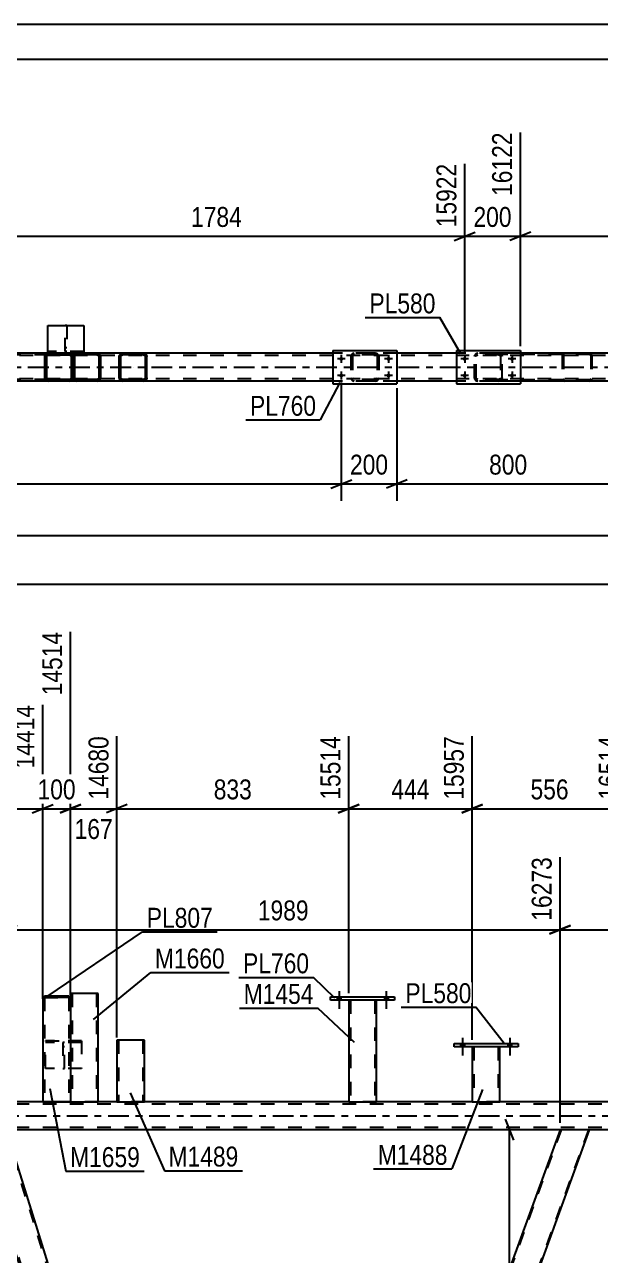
# Model space of a CAD drawing. Header units: millimetres. Extents: x -90 to 751, y -437 to 157.
# Drawn here: x 556.9 to 639.7, y -20.1 to 156.9 of the extents above; entities that cross this region are included whole.
import ezdxf

# ---------------------------------------------------------------- set-up
doc = ezdxf.new("R2010")
doc.units = ezdxf.units.MM
doc.linetypes.add('DXK_LINE_DOT2', pattern=[3.9198, 1.9599, -1.9599])
doc.linetypes.add('DXK_LINE_DOT3', pattern=[5.9187, 2.979, -0.9799, 0.9799, -0.9799])
doc.styles.add('Arial Narrow', font='ARIALN.TTF', dxfattribs={"height": 0.2})

# ---------------------------------------------------------------- blocks, each defined once
blk = doc.blocks.new('Unknown-814553232-1133')
at = {"color": 5, "linetype": 'Continuous'}
for p, q in [((750.81, 156.88), (-90.19, 156.88)), ((745.81, 151.88), (-85.19, 151.88))]:
    blk.add_line(p, q, dxfattribs=at)
blk = doc.blocks.new('Part-814553232-7436 - 2911')
at = {"color": 7, "linetype": 'DXK_LINE_DOT2'}
for p, q in [((603.85, 109.15), (603.89, 109.33)), ((603.89, 109.33), (603.85, 109.15)), ((603.85, 109.15), (603.85, 106.11)), ((604.09, 109.15), (604.11, 109.24)), ((604.09, 109.15), (604.09, 106.11)), ((604.11, 109.24), (604.17, 109.32)), ((604.15, 109.59), (604.33, 109.63)), ((604.33, 109.63), (604.15, 109.59)), ((604.17, 109.32), (604.24, 109.37)), ((604.24, 109.37), (604.33, 109.39)), ((607.37, 109.63), (604.33, 109.63)), ((607.37, 109.39), (604.33, 109.39)), ((607.37, 109.63), (607.56, 109.59)), ((607.56, 109.59), (607.37, 109.63)), ((607.37, 109.39), (607.47, 109.37)), ((607.47, 109.37), (607.54, 109.32)), ((607.54, 109.32), (607.6, 109.24)), ((607.6, 109.24), (607.61, 109.15)), ((607.61, 109.15), (607.61, 106.11)), ((607.82, 109.33), (607.85, 109.15)), ((607.85, 109.15), (607.82, 109.33)), ((607.85, 109.15), (607.85, 106.11)), ((603.89, 105.93), (603.85, 106.11)), ((603.85, 106.11), (603.89, 105.93)), ((604.11, 106.02), (604.09, 106.11)), ((604.17, 105.94), (604.11, 106.02)), ((604.33, 105.63), (604.15, 105.67)), ((604.15, 105.67), (604.33, 105.63)), ((604.24, 105.89), (604.17, 105.94)), ((604.33, 105.87), (604.24, 105.89)), ((607.37, 105.87), (604.33, 105.87)), ((607.37, 105.63), (604.33, 105.63)), ((607.47, 105.89), (607.37, 105.87)), ((607.56, 105.67), (607.37, 105.63)), ((607.37, 105.63), (607.56, 105.67)), ((607.54, 105.94), (607.47, 105.89)), ((607.6, 106.02), (607.54, 105.94)), ((607.61, 106.11), (607.6, 106.02)), ((607.85, 106.11), (607.82, 105.93)), ((607.82, 105.93), (607.85, 106.11))]:
    blk.add_line(p, q, dxfattribs=at)
at = {"color": 7, "linetype": 'DXK_LINE_DOT3'}
blk.add_line((605.85, 107.63), (605.85, 107.63), dxfattribs=at)
at = {"color": 7, "linetype": 'DXK_LINE_DOT2'}
for centre, start, end in [((604.33, 109.15), 112.5, 157.5), ((604.33, 109.15), 112.5, 157.5), ((607.37, 109.15), 22.5, 67.5), ((607.37, 109.15), 22.5, 67.5), ((604.33, 106.11), 202.5, 247.5), ((604.33, 106.11), 202.5, 247.5), ((607.37, 106.11), 292.5, 337.5), ((607.37, 106.11), 292.5, 337.5)]:
    blk.add_arc(centre, 0.48, start, end, dxfattribs=at)
blk = doc.blocks.new('Part-814553232-2961 - 2911')
at = {"color": 7, "linetype": 'DXK_LINE_DOT2'}
for p, q in [((660.06, 109.31), (-16.7, 109.31)), ((567.38, 109.63), (560.26, 109.63)), ((610.45, 109.63), (601.25, 109.63)), ((628.2, 109.63), (619, 109.63)), ((660.06, 105.95), (-16.7, 105.95)), ((563.38, 105.63), (560.33, 105.63)), ((567.38, 105.63), (564.34, 105.63)), ((574.05, 105.63), (571, 105.63)), ((610.45, 105.63), (601.25, 105.63)), ((628.2, 105.63), (619, 105.63))]:
    blk.add_line(p, q, dxfattribs=at)
at = {"color": 2, "linetype": 'Continuous'}
for p, q in [((560.26, 109.63), (548.83, 109.63)), ((601.25, 109.63), (567.38, 109.63)), ((619, 109.63), (610.45, 109.63)), ((641.26, 109.63), (628.2, 109.63)), ((560.33, 105.63), (548.83, 105.63)), ((564.34, 105.63), (563.38, 105.63)), ((571, 105.63), (567.38, 105.63)), ((601.25, 105.63), (574.05, 105.63)), ((619, 105.63), (610.45, 105.63)), ((641.26, 105.63), (628.2, 105.63))]:
    blk.add_line(p, q, dxfattribs=at)
at = {"color": 7, "linetype": 'DXK_LINE_DOT3'}
blk.add_line((-16.7, 107.63), (660.06, 107.63), dxfattribs=at)
blk = doc.blocks.new('Part-814553232-3048 - 2911')
at = {"color": 2, "linetype": 'Continuous'}
for p, q in [((601.25, 110.03), (601.25, 105.23)), ((601.25, 110.03), (610.45, 110.03)), ((610.45, 110.03), (610.45, 105.23)), ((601.25, 105.23), (610.45, 105.23))]:
    blk.add_line(p, q, dxfattribs=at)
blk = doc.blocks.new('Part-814553232-3049 - 2911')
at = {"color": 2, "linetype": 'Continuous'}
for p, q in [((570.56, 109.33), (570.52, 109.15)), ((570.52, 106.11), (570.52, 109.15)), ((570.76, 109.15), (570.78, 109.24)), ((570.76, 106.11), (570.76, 109.15)), ((570.78, 109.24), (570.83, 109.32)), ((571, 109.63), (570.82, 109.59)), ((570.83, 109.32), (570.91, 109.37)), ((570.91, 109.37), (571, 109.39)), ((574.04, 109.63), (571, 109.63)), ((574.04, 109.39), (571, 109.39)), ((574.22, 109.59), (574.04, 109.63)), ((574.04, 109.39), (574.13, 109.37)), ((574.13, 109.37), (574.21, 109.32)), ((574.21, 109.32), (574.26, 109.24)), ((574.26, 109.24), (574.28, 109.15)), ((574.28, 109.15), (574.28, 106.11)), ((574.52, 109.15), (574.48, 109.33)), ((574.52, 106.11), (574.52, 109.15)), ((570.52, 106.11), (570.56, 105.93)), ((570.78, 106.02), (570.76, 106.11)), ((570.83, 105.94), (570.78, 106.02)), ((570.82, 105.67), (571, 105.63)), ((570.91, 105.89), (570.83, 105.94)), ((571, 105.87), (570.91, 105.89)), ((574.04, 105.87), (571, 105.87)), ((574.04, 105.63), (571, 105.63)), ((574.13, 105.89), (574.04, 105.87)), ((574.04, 105.63), (574.22, 105.67)), ((574.21, 105.94), (574.13, 105.89)), ((574.26, 106.02), (574.21, 105.94)), ((574.28, 106.11), (574.26, 106.02)), ((574.48, 105.93), (574.52, 106.11))]:
    blk.add_line(p, q, dxfattribs=at)
at = {"color": 7, "linetype": 'DXK_LINE_DOT2'}
for p, q in [((570.52, 109.15), (570.56, 109.33)), ((570.82, 109.59), (571, 109.63)), ((574.04, 109.63), (574.22, 109.59)), ((574.48, 109.33), (574.52, 109.15)), ((570.56, 105.93), (570.52, 106.11)), ((571, 105.63), (570.82, 105.67)), ((574.22, 105.67), (574.04, 105.63)), ((574.52, 106.11), (574.48, 105.93))]:
    blk.add_line(p, q, dxfattribs=at)
at = {"color": 7, "linetype": 'DXK_LINE_DOT3'}
blk.add_line((572.52, 107.63), (572.52, 107.63), dxfattribs=at)
at = {"color": 2, "linetype": 'Continuous'}
for centre, start, end in [((571, 109.15), 112.5, 157.5), ((574.04, 109.15), 22.5, 67.5), ((571, 106.11), 202.5, 247.5), ((574.04, 106.11), 292.5, 337.5)]:
    blk.add_arc(centre, 0.48, start, end, dxfattribs=at)
at = {"color": 7, "linetype": 'DXK_LINE_DOT2'}
for centre, start, end in [((571, 109.15), 112.5, 157.5), ((574.04, 109.15), 22.5, 67.5), ((571, 106.11), 202.5, 247.5), ((574.04, 106.11), 292.5, 337.5)]:
    blk.add_arc(centre, 0.48, start, end, dxfattribs=at)
blk = doc.blocks.new('Bolt-814553232-2991 - 2911')
at = {"linetype": 'Continuous'}
for points in [[(620.2, 108.55, -1), (620.2, 109.11, -1)], [(627, 108.55, -1), (627, 109.11, -1)], [(620.2, 106.15, -1), (620.2, 106.71, -1)], [(627, 106.15, -1), (627, 106.71, -1)]]:
    blk.add_hatch(color=1, dxfattribs=at).paths.add_polyline_path(points)
at = {"color": 1, "linetype": 'Continuous'}
for p, q in [((620.76, 108.83), (619.64, 108.83)), ((620.2, 109.39), (620.2, 108.27)), ((627.56, 108.83), (626.44, 108.83)), ((627, 109.39), (627, 108.27)), ((620.76, 106.43), (619.64, 106.43)), ((620.2, 106.99), (620.2, 105.87)), ((627.56, 106.43), (626.44, 106.43)), ((627, 106.99), (627, 105.87))]:
    blk.add_line(p, q, dxfattribs=at)
blk = doc.blocks.new('Bolt-814553232-2993 - 2911')
at = {"linetype": 'Continuous'}
for points in [[(602.45, 108.55, -1), (602.45, 109.11, -1)], [(609.25, 108.55, -1), (609.25, 109.11, -1)], [(602.45, 106.15, -1), (602.45, 106.71, -1)], [(609.25, 106.15, -1), (609.25, 106.71, -1)]]:
    blk.add_hatch(color=1, dxfattribs=at).paths.add_polyline_path(points)
at = {"color": 1, "linetype": 'Continuous'}
for p, q in [((603.01, 108.83), (601.89, 108.83)), ((602.45, 109.39), (602.45, 108.27)), ((609.81, 108.83), (608.69, 108.83)), ((609.25, 109.39), (609.25, 108.27)), ((603.01, 106.43), (601.89, 106.43)), ((602.45, 106.99), (602.45, 105.87)), ((609.81, 106.43), (608.69, 106.43)), ((609.25, 106.99), (609.25, 105.87))]:
    blk.add_line(p, q, dxfattribs=at)
blk = doc.blocks.new('Part-814553232-17112 - 2911')
at = {"color": 7, "linetype": 'DXK_LINE_DOT2'}
for p, q in [((562.74, 109.87), (562.74, 113.63)), ((562.98, 113.63), (562.74, 113.63)), ((562.98, 113.63), (562.98, 109.87)), ((562.74, 110.47), (562.98, 110.47)), ((562.98, 109.87), (562.74, 109.87)), ((562.74, 109.87), (562.98, 109.87))]:
    blk.add_line(p, q, dxfattribs=at)
blk = doc.blocks.new('Part-814553232-17110 - 2911')
at = {"color": 2, "linetype": 'Continuous'}
for p, q in [((559.89, 109.33), (559.86, 109.15)), ((559.86, 106.11), (559.86, 109.15)), ((560.34, 109.63), (560.15, 109.59)), ((563.38, 109.63), (560.34, 109.63)), ((563.56, 109.59), (563.38, 109.63)), ((563.85, 109.15), (563.82, 109.33)), ((559.86, 106.11), (559.89, 105.93)), ((560.15, 105.67), (560.34, 105.63)), ((560.33, 105.87), (560.34, 105.87)), ((563.38, 105.87), (560.34, 105.87)), ((563.38, 105.63), (560.34, 105.63)), ((563.38, 105.87), (563.38, 105.87)), ((563.38, 105.63), (563.56, 105.67)), ((563.82, 105.93), (563.85, 106.11))]:
    blk.add_line(p, q, dxfattribs=at)
at = {"color": 7, "linetype": 'DXK_LINE_DOT2'}
for p, q in [((559.86, 109.15), (559.89, 109.33)), ((560.1, 109.15), (560.11, 109.24)), ((560.1, 106.11), (560.1, 109.15)), ((560.11, 109.24), (560.17, 109.32)), ((560.15, 109.59), (560.34, 109.63)), ((560.17, 109.32), (560.24, 109.37)), ((560.24, 109.37), (560.34, 109.39)), ((563.38, 109.39), (560.34, 109.39)), ((563.38, 109.63), (563.56, 109.59)), ((563.38, 109.39), (563.47, 109.37)), ((563.47, 109.37), (563.54, 109.32)), ((563.54, 109.32), (563.6, 109.24)), ((563.6, 109.24), (563.62, 109.15)), ((563.62, 109.15), (563.62, 106.11)), ((563.82, 109.33), (563.85, 109.15)), ((563.85, 109.15), (563.85, 109.15)), ((563.85, 106.11), (563.85, 109.15)), ((559.89, 105.93), (559.86, 106.11)), ((560.11, 106.02), (560.1, 106.11)), ((560.17, 105.94), (560.11, 106.02)), ((560.34, 105.63), (560.15, 105.67)), ((560.24, 105.89), (560.17, 105.94)), ((560.34, 105.87), (560.24, 105.89)), ((563.38, 105.87), (563.47, 105.89)), ((563.56, 105.67), (563.38, 105.63)), ((563.54, 105.94), (563.47, 105.89)), ((563.6, 106.02), (563.54, 105.94)), ((563.62, 106.11), (563.6, 106.02)), ((563.85, 106.11), (563.82, 105.93))]:
    blk.add_line(p, q, dxfattribs=at)
at = {"color": 7, "linetype": 'DXK_LINE_DOT3'}
blk.add_line((561.86, 107.63), (561.86, 107.63), dxfattribs=at)
at = {"color": 2, "linetype": 'Continuous'}
for centre, start, end in [((560.34, 109.15), 112.5, 157.5), ((563.38, 109.15), 22.5, 67.5), ((560.34, 106.11), 202.5, 247.5), ((563.38, 106.11), 292.5, 337.5)]:
    blk.add_arc(centre, 0.48, start, end, dxfattribs=at)
at = {"color": 7, "linetype": 'DXK_LINE_DOT2'}
for centre, start, end in [((560.34, 109.15), 112.5, 157.5), ((563.38, 109.15), 22.5, 67.5), ((560.34, 106.11), 202.5, 247.5), ((563.38, 106.11), 292.5, 337.5)]:
    blk.add_arc(centre, 0.48, start, end, dxfattribs=at)
blk = doc.blocks.new('Part-814553232-3042 - 2911')
at = {"color": 2, "linetype": 'Continuous'}
for p, q in [((619, 110.03), (619, 105.23)), ((619, 110.03), (628.2, 110.03)), ((628.2, 110.03), (628.2, 105.23)), ((619, 105.23), (628.2, 105.23))]:
    blk.add_line(p, q, dxfattribs=at)
blk = doc.blocks.new('Part-814553232-3043 - 2911')
at = {"color": 7, "linetype": 'DXK_LINE_DOT2'}
for p, q in [((621.6, 109.15), (621.64, 109.33)), ((621.64, 109.33), (621.6, 109.15)), ((621.6, 106.11), (621.6, 109.15)), ((621.84, 109.15), (621.86, 109.24)), ((621.84, 106.11), (621.84, 109.15)), ((621.86, 109.24), (621.91, 109.32)), ((621.9, 109.59), (622.08, 109.63)), ((622.08, 109.63), (621.9, 109.59)), ((621.91, 109.32), (621.99, 109.37)), ((621.99, 109.37), (622.08, 109.39)), ((625.12, 109.63), (622.08, 109.63)), ((625.12, 109.39), (622.08, 109.39)), ((625.12, 109.63), (625.3, 109.59)), ((625.3, 109.59), (625.12, 109.63)), ((625.12, 109.39), (625.21, 109.37)), ((625.21, 109.37), (625.29, 109.32)), ((625.29, 109.32), (625.34, 109.24)), ((625.34, 109.24), (625.36, 109.15)), ((625.36, 109.15), (625.36, 106.11)), ((625.56, 109.33), (625.6, 109.15)), ((625.6, 109.15), (625.56, 109.33)), ((625.6, 106.11), (625.6, 109.15)), ((621.64, 105.93), (621.6, 106.11)), ((621.6, 106.11), (621.64, 105.93)), ((621.86, 106.02), (621.84, 106.11)), ((621.91, 105.94), (621.86, 106.02)), ((622.08, 105.63), (621.9, 105.67)), ((621.9, 105.67), (622.08, 105.63)), ((621.99, 105.89), (621.91, 105.94)), ((622.08, 105.87), (621.99, 105.89)), ((625.12, 105.87), (622.08, 105.87)), ((625.12, 105.63), (622.08, 105.63)), ((625.21, 105.89), (625.12, 105.87)), ((625.3, 105.67), (625.12, 105.63)), ((625.12, 105.63), (625.3, 105.67)), ((625.29, 105.94), (625.21, 105.89)), ((625.34, 106.02), (625.29, 105.94)), ((625.36, 106.11), (625.34, 106.02)), ((625.6, 106.11), (625.56, 105.93)), ((625.56, 105.93), (625.6, 106.11))]:
    blk.add_line(p, q, dxfattribs=at)
at = {"color": 7, "linetype": 'DXK_LINE_DOT3'}
blk.add_line((623.6, 107.63), (623.6, 107.63), dxfattribs=at)
at = {"color": 7, "linetype": 'DXK_LINE_DOT2'}
for centre, start, end in [((622.08, 109.15), 112.5, 157.5), ((622.08, 109.15), 112.5, 157.5), ((625.12, 109.15), 22.5, 67.5), ((625.12, 109.15), 22.5, 67.5), ((622.08, 106.11), 202.5, 247.5), ((622.08, 106.11), 202.5, 247.5), ((625.12, 106.11), 292.5, 337.5), ((625.12, 106.11), 292.5, 337.5)]:
    blk.add_arc(centre, 0.48, start, end, dxfattribs=at)
blk = doc.blocks.new('Part-814553232-3112 - 2911')
at = {"color": 7, "linetype": 'DXK_LINE_DOT2'}
for p, q in [((638.14, 109.63), (622.81, 109.63)), ((638.14, 109.47), (622.81, 109.47)), ((634.25, 109.43), (634.22, 109.31)), ((634.22, 109.31), (634.22, 105.95)), ((634.39, 109.31), (634.41, 109.37)), ((634.39, 109.31), (634.39, 105.95)), ((634.41, 109.37), (634.44, 109.42)), ((634.56, 109.63), (634.43, 109.61)), ((634.44, 109.42), (634.5, 109.46)), ((634.5, 109.46), (634.56, 109.47)), ((638.27, 109.61), (638.14, 109.63)), ((638.14, 109.47), (638.21, 109.46)), ((638.21, 109.46), (638.23, 109.44)), ((638.23, 109.44), (638.26, 109.42)), ((638.26, 109.42), (638.3, 109.37)), ((638.3, 109.37), (638.31, 109.31)), ((638.31, 109.31), (638.31, 105.95)), ((638.48, 109.31), (638.46, 109.43)), ((638.48, 109.31), (638.48, 105.95)), ((638.14, 105.79), (622.81, 105.79)), ((638.14, 105.63), (622.81, 105.63)), ((634.22, 105.95), (634.25, 105.83)), ((634.41, 105.89), (634.39, 105.95)), ((634.44, 105.84), (634.41, 105.89)), ((634.43, 105.66), (634.56, 105.63)), ((634.5, 105.8), (634.44, 105.84)), ((634.56, 105.79), (634.5, 105.8)), ((638.14, 105.79), (638.21, 105.8)), ((638.14, 105.63), (638.27, 105.66)), ((638.21, 105.8), (638.23, 105.82)), ((638.23, 105.82), (638.26, 105.84)), ((638.3, 105.89), (638.26, 105.84)), ((638.31, 105.95), (638.3, 105.89)), ((638.46, 105.83), (638.48, 105.95))]:
    blk.add_line(p, q, dxfattribs=at)
for centre, start, end in [((634.55, 109.3), 110.7583, 155.68), ((638.15, 109.3), 24.32, 69.2417), ((634.55, 105.96), 204.32, 249.2417)]:
    blk.add_arc(centre, 0.331, start, end, dxfattribs=at)
blk = doc.blocks.new('Part-814553232-3133 - 2911')
at = {"color": 7, "linetype": 'DXK_LINE_DOT2'}
for p, q in [((551.82, 109.33), (551.8, 109.15)), ((551.8, 106.11), (551.8, 109.15)), ((551.88, 109.49), (551.82, 109.33)), ((551.97, 109.59), (551.88, 109.49)), ((551.94, 109.15), (551.95, 109.24)), ((551.94, 106.11), (551.94, 109.15)), ((551.95, 109.24), (551.97, 109.32)), ((552.07, 109.63), (551.97, 109.59)), ((551.97, 109.32), (552.02, 109.37)), ((552.02, 109.37), (552.07, 109.39)), ((564.23, 109.63), (552.07, 109.63)), ((564.23, 109.39), (552.07, 109.39)), ((553.35, 109.39), (553.35, 109.63)), ((554.35, 109.59), (554.16, 109.63)), ((554.16, 109.39), (554.26, 109.37)), ((554.26, 109.37), (554.34, 109.32)), ((554.34, 109.32), (554.39, 109.24)), ((554.39, 109.24), (554.41, 109.15)), ((554.41, 109.15), (554.41, 106.11)), ((554.65, 109.24), (554.63, 109.33)), ((554.66, 109.15), (554.65, 109.24)), ((554.66, 109.15), (554.66, 106.11)), ((551.82, 105.93), (551.8, 106.11)), ((551.87, 105.8), (551.82, 105.93)), ((551.88, 105.77), (551.87, 105.8)), ((551.88, 105.77), (551.97, 105.67)), ((551.95, 106.02), (551.94, 106.11)), ((551.97, 105.94), (551.95, 106.02)), ((552.02, 105.89), (551.97, 105.94)), ((551.97, 105.67), (552.07, 105.63)), ((552.07, 105.87), (552.02, 105.89)), ((564.23, 105.87), (552.07, 105.87)), ((564.23, 105.63), (552.07, 105.63)), ((553.35, 105.63), (553.35, 105.87)), ((554.26, 105.89), (554.16, 105.87)), ((554.16, 105.63), (554.35, 105.67)), ((554.34, 105.94), (554.26, 105.89)), ((554.39, 106.02), (554.34, 105.94)), ((554.41, 106.11), (554.39, 106.02)), ((554.63, 105.93), (554.65, 106.03)), ((554.65, 106.03), (554.66, 106.11))]:
    blk.add_line(p, q, dxfattribs=at)
blk.add_arc((554.18, 109.14), 0.492, 23.8494, 68.8059, dxfattribs=at)
blk = doc.blocks.new('Part-814553232-17109 - 2911')
at = {"color": 2, "linetype": 'Continuous'}
for p, q in [((563.89, 109.33), (563.86, 109.15)), ((563.86, 109.15), (563.86, 106.11)), ((564.1, 109.15), (564.11, 109.24)), ((564.1, 109.15), (564.1, 106.11)), ((564.11, 109.24), (564.17, 109.32)), ((564.34, 109.63), (564.15, 109.59)), ((564.17, 109.32), (564.24, 109.37)), ((564.24, 109.37), (564.34, 109.39)), ((567.38, 109.63), (564.34, 109.63)), ((567.38, 109.39), (564.34, 109.39)), ((567.56, 109.59), (567.38, 109.63)), ((567.38, 109.39), (567.47, 109.37)), ((567.47, 109.37), (567.54, 109.32)), ((567.54, 109.32), (567.6, 109.24)), ((567.6, 109.24), (567.62, 109.15)), ((567.62, 109.15), (567.62, 106.11)), ((567.86, 109.15), (567.82, 109.33)), ((567.86, 109.15), (567.86, 106.11)), ((563.86, 106.11), (563.89, 105.93)), ((564.11, 106.02), (564.1, 106.11)), ((564.17, 105.94), (564.11, 106.02)), ((564.15, 105.67), (564.34, 105.63)), ((564.24, 105.89), (564.17, 105.94)), ((564.34, 105.87), (564.24, 105.89)), ((567.38, 105.87), (564.34, 105.87)), ((567.38, 105.63), (564.34, 105.63)), ((567.47, 105.89), (567.38, 105.87)), ((567.38, 105.63), (567.56, 105.67)), ((567.54, 105.94), (567.47, 105.89)), ((567.6, 106.02), (567.54, 105.94)), ((567.62, 106.11), (567.6, 106.02)), ((567.82, 105.93), (567.86, 106.11))]:
    blk.add_line(p, q, dxfattribs=at)
at = {"color": 7, "linetype": 'DXK_LINE_DOT2'}
for p, q in [((563.86, 109.15), (563.89, 109.33)), ((564.15, 109.59), (564.34, 109.63)), ((567.38, 109.63), (567.56, 109.59)), ((567.82, 109.33), (567.86, 109.15)), ((563.89, 105.93), (563.86, 106.11)), ((564.34, 105.63), (564.15, 105.67)), ((567.56, 105.67), (567.38, 105.63)), ((567.86, 106.11), (567.82, 105.93))]:
    blk.add_line(p, q, dxfattribs=at)
at = {"color": 7, "linetype": 'DXK_LINE_DOT3'}
blk.add_line((565.86, 107.63), (565.86, 107.63), dxfattribs=at)
at = {"color": 2, "linetype": 'Continuous'}
for centre, start, end in [((564.34, 109.15), 112.5, 157.5), ((567.38, 109.15), 22.5, 67.5), ((564.34, 106.11), 202.5, 247.5), ((567.38, 106.11), 292.5, 337.5)]:
    blk.add_arc(centre, 0.48, start, end, dxfattribs=at)
at = {"color": 7, "linetype": 'DXK_LINE_DOT2'}
for centre, start, end in [((564.34, 109.15), 112.5, 157.5), ((567.38, 109.15), 22.5, 67.5), ((564.34, 106.11), 202.5, 247.5), ((567.38, 106.11), 292.5, 337.5)]:
    blk.add_arc(centre, 0.48, start, end, dxfattribs=at)
blk = doc.blocks.new('Part-814553232-17111 - 2911')
at = {"color": 2, "linetype": 'Continuous'}
for p, q in [((560.26, 109.63), (560.26, 113.63)), ((560.26, 113.63), (565.46, 113.63)), ((565.46, 113.63), (565.46, 109.63)), ((564.33, 109.63), (560.26, 109.63)), ((560.26, 109.63), (560.26, 109.63))]:
    blk.add_line(p, q, dxfattribs=at)
at = {"color": 7, "linetype": 'DXK_LINE_DOT2'}
for p, q in [((565.46, 109.87), (560.26, 109.87)), ((565.46, 109.87), (560.26, 109.87)), ((560.26, 109.87), (560.26, 109.87)), ((565.46, 109.87), (565.46, 109.87)), ((560.26, 109.63), (560.26, 109.65)), ((565.46, 109.63), (560.26, 109.63)), ((565.46, 109.63), (564.33, 109.63)), ((565.46, 109.63), (565.46, 109.65)), ((565.46, 109.63), (565.46, 109.63))]:
    blk.add_line(p, q, dxfattribs=at)
blk = doc.blocks.new('Part-814553232-17113 - 2911')
at = {"color": 2, "linetype": 'Continuous'}
for p, q in [((560.1, 109.39), (560.1, 105.87)), ((560.1, 109.39), (563.62, 109.39)), ((563.62, 109.39), (563.62, 105.87)), ((560.1, 105.87), (563.62, 105.87))]:
    blk.add_line(p, q, dxfattribs=at)
blk = doc.blocks.new('Part-814553232-3958 - 3861')
at = {"color": 2, "linetype": 'Continuous'}
for p, q in [((563.53, 2), (527.53, 2)), ((570.19, 2), (567.53, 2)), ((603.53, 2), (574.19, 2)), ((621.27, 2), (607.53, 2)), ((643.53, 2), (625.27, 2)), ((633.9, -2), (554.34, -2)), ((698.69, -2), (638.15, -2))]:
    blk.add_line(p, q, dxfattribs=at)
at = {"color": 7, "linetype": 'DXK_LINE_DOT2'}
for p, q in [((567.53, 2), (563.53, 2)), ((574.19, 2), (570.19, 2)), ((607.53, 2), (603.53, 2)), ((625.27, 2), (621.27, 2)), ((698.69, 1.68), (-17.02, 1.68)), ((698.69, -1.68), (-17.02, -1.68)), ((638.15, -2), (633.9, -2))]:
    blk.add_line(p, q, dxfattribs=at)
at = {"color": 7, "linetype": 'DXK_LINE_DOT3'}
blk.add_line((-17.02, 0), (698.69, 0), dxfattribs=at)
blk = doc.blocks.new('Part-814553232-3996 - 3861')
at = {"color": 7, "linetype": 'DXK_LINE_DOT2'}
for p, q in [((634.07, -2), (589.95, -123.22)), ((637.98, -2), (593.86, -123.22)), ((591.02, -119.8), (589.78, -123.22)), ((589.78, -123.22), (594.03, -123.22))]:
    blk.add_line(p, q, dxfattribs=at)
at = {"color": 2, "linetype": 'Continuous'}
for p, q in [((633.9, -2), (591.02, -119.8)), ((594.03, -123.22), (638.15, -2)), ((638.15, -2), (633.9, -2))]:
    blk.add_line(p, q, dxfattribs=at)
blk = doc.blocks.new('Part-814553232-4001 - 3861')
at = {"color": 2, "linetype": 'Continuous'}
for p, q in [((553.02, -2), (551.49, -6.2)), ((554.34, -2), (553.02, -2)), ((591.04, -119.75), (554.34, -2)), ((587.93, -123.22), (551.47, -6.25)), ((589.78, -123.22), (590.87, -120.21)), ((591.02, -119.81), (590.87, -120.21)), ((591.02, -119.8), (591.02, -119.81))]:
    blk.add_line(p, q, dxfattribs=at)
at = {"color": 7, "linetype": 'DXK_LINE_DOT2'}
for p, q in [((590.9, -120.12), (554.09, -2)), ((551.49, -6.2), (551.47, -6.25)), ((588.18, -123.22), (551.61, -5.88)), ((590.87, -120.21), (590.96, -119.97)), ((591.04, -119.75), (591.02, -119.8)), ((589.78, -123.22), (587.93, -123.22))]:
    blk.add_line(p, q, dxfattribs=at)
blk = doc.blocks.new('Part-814553232-17139 - 3861')
at = {"color": 2, "linetype": 'Continuous'}
for p, q in [((567.53, 17.6), (563.53, 17.6)), ((563.53, 17.6), (563.53, 2)), ((567.53, 2), (567.53, 17.6)), ((563.53, 2), (567.53, 2))]:
    blk.add_line(p, q, dxfattribs=at)
at = {"color": 7, "linetype": 'DXK_LINE_DOT2'}
for p, q in [((563.77, 17.6), (563.77, 2)), ((567.22, 17.6), (567.23, 17.6)), ((567.23, 17.6), (567.27, 17.6)), ((567.27, 17.6), (567.29, 17.6)), ((567.29, 17.6), (567.29, 2)), ((567.27, 2), (567.23, 2)), ((567.27, 2), (567.23, 2)), ((567.29, 2), (567.27, 2)), ((567.27, 2), (567.29, 2))]:
    blk.add_line(p, q, dxfattribs=at)
blk = doc.blocks.new('Part-814553232-4145 - 3861')
at = {"color": 2, "linetype": 'Continuous'}
for p, q in [((618.67, 10.39), (627.87, 10.39)), ((618.67, 9.91), (618.67, 10.39)), ((627.87, 9.91), (618.67, 9.91)), ((627.87, 10.39), (627.87, 9.91))]:
    blk.add_line(p, q, dxfattribs=at)
blk = doc.blocks.new('Part-814553232-4150 - 3861')
at = {"color": 2, "linetype": 'Continuous'}
for p, q in [((621.27, 9.91), (621.27, 2)), ((625.27, 2), (625.27, 9.91)), ((621.27, 2), (625.27, 2))]:
    blk.add_line(p, q, dxfattribs=at)
at = {"color": 7, "linetype": 'DXK_LINE_DOT2'}
for p, q in [((625.27, 9.91), (621.27, 9.91)), ((621.51, 9.91), (621.51, 2)), ((625.03, 9.91), (625.03, 2)), ((624.98, 2), (625.02, 2)), ((624.98, 2), (625.02, 2)), ((625.02, 2), (625.03, 2)), ((625.02, 2), (625.03, 2))]:
    blk.add_line(p, q, dxfattribs=at)
blk = doc.blocks.new('Part-814553232-4155 - 3861')
at = {"color": 2, "linetype": 'Continuous'}
for p, q in [((600.93, 17.12), (610.13, 17.12)), ((600.93, 16.64), (600.93, 17.12)), ((610.13, 16.64), (600.93, 16.64)), ((610.13, 17.12), (610.13, 16.64))]:
    blk.add_line(p, q, dxfattribs=at)
blk = doc.blocks.new('Part-814553232-4212 - 3861')
at = {"color": 2, "linetype": 'Continuous'}
for p, q in [((574.19, 10.87), (570.19, 10.87)), ((570.19, 10.87), (570.19, 2)), ((574.19, 2), (574.19, 10.87)), ((570.19, 2), (574.19, 2))]:
    blk.add_line(p, q, dxfattribs=at)
at = {"color": 7, "linetype": 'DXK_LINE_DOT2'}
for p, q in [((570.43, 10.87), (570.43, 2)), ((573.94, 10.87), (573.95, 10.87)), ((573.95, 10.87), (573.95, 2)), ((573.94, 2), (573.9, 2)), ((573.94, 2), (573.9, 2)), ((573.95, 2), (573.94, 2)), ((573.94, 2), (573.95, 2))]:
    blk.add_line(p, q, dxfattribs=at)
blk = doc.blocks.new('Bolt-814553232-4217 - 3861')
at = {"linetype": 'Continuous'}
for points in [[(619.59, 9.91), (620.15, 9.91), (620.15, 10.39), (619.59, 10.39)], [(619.59, 9.91), (620.15, 9.91), (620.15, 10.39), (619.59, 10.39)], [(626.39, 9.91), (626.95, 9.91), (626.95, 10.39), (626.39, 10.39)], [(626.39, 9.91), (626.95, 9.91), (626.95, 10.39), (626.39, 10.39)]]:
    blk.add_hatch(color=1, dxfattribs=at).paths.add_polyline_path(points)
at = {"color": 1, "linetype": 'Continuous'}
for p, q in [((619.87, 11.19), (619.87, 8.67)), ((619.87, 11.19), (619.87, 8.67)), ((626.67, 11.19), (626.67, 8.67)), ((626.67, 11.19), (626.67, 8.67)), ((619.59, 10.39), (619.59, 9.91)), ((619.59, 10.39), (619.59, 9.91)), ((620.15, 10.39), (620.15, 9.91)), ((620.15, 10.39), (620.15, 9.91)), ((626.39, 10.39), (626.39, 9.91)), ((626.39, 10.39), (626.39, 9.91)), ((626.95, 10.39), (626.95, 9.91)), ((626.95, 10.39), (626.95, 9.91))]:
    blk.add_line(p, q, dxfattribs=at)
blk = doc.blocks.new('Bolt-814553232-4220 - 3861')
at = {"linetype": 'Continuous'}
for points in [[(601.85, 16.64), (602.41, 16.64), (602.41, 17.12), (601.85, 17.12)], [(601.85, 16.64), (602.41, 16.64), (602.41, 17.12), (601.85, 17.12)], [(608.65, 16.64), (609.21, 16.64), (609.21, 17.12), (608.65, 17.12)], [(608.65, 16.64), (609.21, 16.64), (609.21, 17.12), (608.65, 17.12)]]:
    blk.add_hatch(color=1, dxfattribs=at).paths.add_polyline_path(points)
at = {"color": 1, "linetype": 'Continuous'}
for p, q in [((602.13, 17.92), (602.13, 15.4)), ((602.13, 17.92), (602.13, 15.4)), ((608.93, 17.92), (608.93, 15.4)), ((608.93, 17.92), (608.93, 15.4)), ((601.85, 17.12), (601.85, 16.64)), ((601.85, 17.12), (601.85, 16.64)), ((602.41, 17.12), (602.41, 16.64)), ((602.41, 17.12), (602.41, 16.64)), ((608.65, 17.12), (608.65, 16.64)), ((608.65, 17.12), (608.65, 16.64)), ((609.21, 17.12), (609.21, 16.64)), ((609.21, 17.12), (609.21, 16.64))]:
    blk.add_line(p, q, dxfattribs=at)
blk = doc.blocks.new('Part-814553232-9887 - 3861')
at = {"color": 2, "linetype": 'Continuous'}
for p, q in [((603.53, 16.64), (603.53, 2)), ((607.53, 2), (607.53, 16.64)), ((603.53, 2), (607.53, 2))]:
    blk.add_line(p, q, dxfattribs=at)
at = {"color": 7, "linetype": 'DXK_LINE_DOT2'}
for p, q in [((607.53, 16.64), (603.53, 16.64)), ((603.77, 16.64), (603.77, 2)), ((607.29, 16.64), (607.29, 2)), ((607.23, 2), (607.27, 2)), ((607.23, 2), (607.27, 2)), ((607.27, 2), (607.29, 2)), ((607.27, 2), (607.29, 2))]:
    blk.add_line(p, q, dxfattribs=at)
blk = doc.blocks.new('Part-814553232-17140 - 3861')
at = {"color": 2, "linetype": 'Continuous'}
for p, q in [((559.53, 17), (559.53, 2)), ((563.53, 17), (559.53, 17)), ((563.53, 17), (563.53, 2)), ((559.53, 2), (563.53, 2))]:
    blk.add_line(p, q, dxfattribs=at)
at = {"color": 7, "linetype": 'DXK_LINE_DOT2'}
for p, q in [((559.77, 17), (559.77, 2)), ((563.27, 17), (563.29, 17)), ((563.29, 17), (563.29, 2)), ((563.27, 2), (563.23, 2)), ((563.23, 2), (563.27, 2)), ((563.29, 2), (563.27, 2)), ((563.27, 2), (563.29, 2))]:
    blk.add_line(p, q, dxfattribs=at)
blk = doc.blocks.new('Part-814553232-17141 - 3861')
at = {"color": 7, "linetype": 'DXK_LINE_DOT2'}
for p, q in [((565.13, 10.8), (559.93, 10.8)), ((559.93, 6.8), (559.93, 10.8)), ((559.93, 10.8), (565.13, 10.8)), ((565.13, 10.8), (565.13, 6.8)), ((565.13, 10.56), (559.93, 10.56)), ((565.13, 10.56), (559.93, 10.56)), ((565.13, 6.8), (559.93, 6.8))]:
    blk.add_line(p, q, dxfattribs=at)
blk = doc.blocks.new('Part-814553232-17142 - 3861')
at = {"color": 7, "linetype": 'DXK_LINE_DOT2'}
for p, q in [((562.65, 10.56), (562.41, 10.56)), ((562.41, 10.56), (562.41, 6.8)), ((562.65, 10.56), (562.41, 10.56)), ((562.41, 9.96), (562.65, 9.96)), ((562.65, 6.8), (562.65, 10.56)), ((562.41, 6.8), (562.65, 6.8))]:
    blk.add_line(p, q, dxfattribs=at)
blk = doc.blocks.new('Part-814553232-17143 - 3861')
at = {"color": 2, "linetype": 'Continuous'}
for p, q in [((559.77, 17.24), (559.77, 17)), ((559.77, 17.24), (563.29, 17.24)), ((563.29, 17.24), (563.29, 17))]:
    blk.add_line(p, q, dxfattribs=at)
at = {"color": 7, "linetype": 'DXK_LINE_DOT2'}
for p, q in [((559.77, 17.24), (563.29, 17.24)), ((559.77, 17), (559.77, 17)), ((559.77, 17), (559.77, 17)), ((559.77, 17), (563.29, 17)), ((559.77, 17), (563.29, 17)), ((563.29, 17), (563.29, 17)), ((563.29, 17), (563.29, 17))]:
    blk.add_line(p, q, dxfattribs=at)
blk = doc.blocks.new('StraightDimension-814553232-25092 - 2911')
at = {"color": 7, "linetype": 'Continuous'}
for p, q in [((602.45, 105.43), (602.45, 88.44)), ((610.45, 104.63), (610.45, 88.44)), ((600.95, 90.24), (603.95, 91.44)), ((602.45, 90.84), (610.45, 90.84)), ((611.95, 91.44), (608.95, 90.24))]:
    blk.add_line(p, q, dxfattribs=at)
at = {"color": 0}
blk.add_wipeout([(609.8, 91.59), (609.8, 95.79), (603.11, 95.79), (603.11, 91.59)], dxfattribs=at)
at = {"color": 3, "style": 'Arial Narrow'}
blk.add_text('200', height=2.863, dxfattribs=at).set_placement((603.71, 92.19))
blk = doc.blocks.new('StraightDimension-814553232-3339 - 2911')
at = {"color": 7, "linetype": 'Continuous'}
blk.add_line((-17.34, 76.42), (698.69, 76.42), dxfattribs=at)
blk = doc.blocks.new('StraightDimension-814553232-7921 - 2911')
at = {"color": 7, "linetype": 'Continuous'}
blk.add_line((-16.7, 83.41), (698.69, 83.41), dxfattribs=at)
blk = doc.blocks.new('StraightDimension-814553232-24638 - 2911')
at = {"color": 7, "linetype": 'Continuous'}
for p, q in [((628.2, 110.63), (628.2, 141.39)), ((670.96, 109.83), (670.96, 136.89)), ((629.7, 127.05), (626.7, 125.85)), ((628.2, 126.45), (670.96, 126.45)), ((669.46, 125.85), (672.46, 127.05))]:
    blk.add_line(p, q, dxfattribs=at)
at = {"color": 0, "linetype": 'Continuous'}
blk.add_wipeout([(670.36, 137.49), (666.16, 137.49), (666.16, 127.15), (670.36, 127.15)], dxfattribs=at)
at = {"color": 0}
blk.add_wipeout([(653.83, 127.2), (653.83, 131.4), (645.32, 131.4), (645.32, 127.2)], dxfattribs=at)
at = {"color": 3, "linetype": 'Continuous', "style": 'Arial Narrow'}
blk.add_text('17199', height=2.863, rotation=90.0002, dxfattribs=at).set_placement((669.76, 127.75))
at = {"color": 3, "style": 'Arial Narrow'}
blk.add_text('1077', height=2.863, dxfattribs=at).set_placement((645.92, 127.8))
blk = doc.blocks.new('StraightDimension-814553232-24639 - 2911')
at = {"color": 7, "linetype": 'Continuous'}
for p, q in [((628.2, 110.63), (628.2, 141.39)), ((620.2, 109.83), (620.2, 136.89)), ((618.7, 125.85), (621.7, 127.05)), ((620.2, 126.45), (628.2, 126.45)), ((629.7, 127.05), (626.7, 125.85))]:
    blk.add_line(p, q, dxfattribs=at)
at = {"color": 0}
blk.add_wipeout([(627.54, 127.2), (627.54, 131.4), (620.86, 131.4), (620.86, 127.2)], dxfattribs=at)
at = {"color": 3, "style": 'Arial Narrow'}
blk.add_text('200', height=2.863, dxfattribs=at).set_placement((621.46, 127.8))
at = {"color": 0, "linetype": 'Continuous'}
blk.add_wipeout([(627.6, 141.99), (623.4, 141.99), (623.4, 131.65), (627.6, 131.65)], dxfattribs=at)
at = {"color": 3, "linetype": 'Continuous', "style": 'Arial Narrow'}
blk.add_text('16122', height=2.863, rotation=90.0002, dxfattribs=at).set_placement((627, 132.25))
blk = doc.blocks.new('StraightDimension-814553232-24640 - 2911')
at = {"color": 7, "linetype": 'Continuous'}
for p, q in [((548.83, 110.63), (548.83, 141.39)), ((620.2, 109.83), (620.2, 136.89)), ((550.33, 127.05), (547.33, 125.85)), ((548.83, 126.45), (620.2, 126.45)), ((618.7, 125.85), (621.7, 127.05))]:
    blk.add_line(p, q, dxfattribs=at)
at = {"color": 0, "linetype": 'Continuous'}
blk.add_wipeout([(619.6, 137.49), (615.4, 137.49), (615.4, 127.15), (619.6, 127.15)], dxfattribs=at)
at = {"color": 0}
blk.add_wipeout([(588.77, 127.2), (588.77, 131.4), (580.26, 131.4), (580.26, 127.2)], dxfattribs=at)
at = {"color": 3, "linetype": 'Continuous', "style": 'Arial Narrow'}
blk.add_text('15922', height=2.863, rotation=90.0002, dxfattribs=at).set_placement((619, 127.75))
at = {"color": 3, "style": 'Arial Narrow'}
blk.add_text('1784', height=2.863, dxfattribs=at).set_placement((580.86, 127.8))
blk = doc.blocks.new('StraightDimension-814553232-25091 - 2911')
at = {"color": 7, "linetype": 'Continuous'}
for p, q in [((610.45, 104.63), (610.45, 88.44)), ((642.46, 105.43), (642.46, 88.44)), ((611.95, 91.44), (608.95, 90.24)), ((610.45, 90.84), (642.46, 90.84)), ((640.96, 90.24), (643.96, 91.44))]:
    blk.add_line(p, q, dxfattribs=at)
at = {"color": 0}
blk.add_wipeout([(629.8, 91.59), (629.8, 95.79), (623.11, 95.79), (623.11, 91.59)], dxfattribs=at)
at = {"color": 3, "style": 'Arial Narrow'}
blk.add_text('800', height=2.863, dxfattribs=at).set_placement((623.71, 92.19))
blk = doc.blocks.new('StraightDimension-814553232-25093 - 2911')
at = {"color": 7, "linetype": 'Continuous'}
for p, q in [((490.45, 104.63), (490.45, 88.44)), ((602.45, 105.43), (602.45, 88.44)), ((491.95, 91.44), (488.95, 90.24)), ((490.45, 90.84), (602.45, 90.84)), ((600.95, 90.24), (603.95, 91.44))]:
    blk.add_line(p, q, dxfattribs=at)
at = {"color": 0}
blk.add_wipeout([(550.71, 91.59), (550.71, 95.79), (542.2, 95.79), (542.2, 91.59)], dxfattribs=at)
at = {"color": 3, "style": 'Arial Narrow'}
blk.add_text('2800', height=2.863, dxfattribs=at).set_placement((542.8, 92.19))
blk = doc.blocks.new('StraightDimension-814553232-21047 - 3861')
at = {"color": 7, "linetype": 'Continuous'}
for p, q in [((563.53, 17.34), (563.53, 69.59)), ((570.19, 11.25), (570.19, 54.59)), ((562.03, 43.55), (565.03, 44.75)), ((571.69, 44.75), (568.69, 43.55)), ((563.53, 44.15), (570.19, 44.15))]:
    blk.add_line(p, q, dxfattribs=at)
at = {"color": 0, "linetype": 'Continuous'}
blk.add_wipeout([(569.59, 55.19), (565.39, 55.19), (565.39, 44.85), (569.59, 44.85)], dxfattribs=at)
at = {"color": 0}
blk.add_wipeout([(570.2, 39.2), (570.2, 43.4), (563.52, 43.4), (563.52, 39.2)], dxfattribs=at)
at = {"color": 3, "linetype": 'Continuous', "style": 'Arial Narrow'}
blk.add_text('14680', height=2.863, rotation=90.0002, dxfattribs=at).set_placement((568.99, 45.45))
at = {"color": 3, "style": 'Arial Narrow'}
blk.add_text('167', height=2.863, dxfattribs=at).set_placement((564.12, 39.8))
blk = doc.blocks.new('StraightDimension-814553232-21049 - 3861')
at = {"color": 7, "linetype": 'Continuous'}
for p, q in [((559.53, 16.84), (559.53, 59.09)), ((541.91, 10.85), (541.91, 54.59)), ((543.41, 44.75), (540.41, 43.55)), ((558.03, 43.55), (561.03, 44.75)), ((541.91, 44.15), (559.53, 44.15))]:
    blk.add_line(p, q, dxfattribs=at)
at = {"color": 0}
blk.add_wipeout([(554.06, 44.9), (554.06, 49.1), (547.38, 49.1), (547.38, 44.9)], dxfattribs=at)
at = {"color": 3, "style": 'Arial Narrow'}
blk.add_text('441', height=2.863, dxfattribs=at).set_placement((547.98, 45.5))
at = {"color": 0, "linetype": 'Continuous'}
blk.add_wipeout([(558.93, 59.69), (554.73, 59.69), (554.73, 49.35), (558.93, 49.35)], dxfattribs=at)
at = {"color": 3, "linetype": 'Continuous', "style": 'Arial Narrow'}
blk.add_text('14414', height=2.863, rotation=90.0002, dxfattribs=at).set_placement((558.33, 49.95))
blk = doc.blocks.new('StraightDimension-814553232-21046 - 3861')
at = {"color": 7, "linetype": 'Continuous'}
for p, q in [((570.19, 11.25), (570.19, 54.59)), ((603.53, 17.64), (603.53, 54.59)), ((571.69, 44.75), (568.69, 43.55)), ((602.03, 43.55), (605.03, 44.75)), ((570.19, 44.15), (603.53, 44.15))]:
    blk.add_line(p, q, dxfattribs=at)
at = {"color": 0, "linetype": 'Continuous'}
blk.add_wipeout([(602.93, 55.19), (598.73, 55.19), (598.73, 44.85), (602.93, 44.85)], dxfattribs=at)
at = {"color": 0}
blk.add_wipeout([(590.2, 44.9), (590.2, 49.1), (583.52, 49.1), (583.52, 44.9)], dxfattribs=at)
at = {"color": 3, "linetype": 'Continuous', "style": 'Arial Narrow'}
blk.add_text('15514', height=2.863, rotation=90.0002, dxfattribs=at).set_placement((602.33, 45.45))
at = {"color": 3, "style": 'Arial Narrow'}
blk.add_text('833', height=2.863, dxfattribs=at).set_placement((584.12, 45.5))
blk = doc.blocks.new('StraightDimension-814553232-21044 - 3861')
at = {"color": 7, "linetype": 'Continuous'}
for p, q in [((621.27, 10.91), (621.27, 54.59)), ((643.53, 17.64), (643.53, 54.59)), ((622.77, 44.75), (619.77, 43.55)), ((642.03, 43.55), (645.03, 44.75)), ((621.27, 44.15), (643.53, 44.15))]:
    blk.add_line(p, q, dxfattribs=at)
at = {"color": 0, "linetype": 'Continuous'}
blk.add_wipeout([(642.93, 55.19), (638.73, 55.19), (638.73, 44.85), (642.93, 44.85)], dxfattribs=at)
at = {"color": 0}
blk.add_wipeout([(635.74, 44.9), (635.74, 49.1), (629.06, 49.1), (629.06, 44.9)], dxfattribs=at)
at = {"color": 3, "linetype": 'Continuous', "style": 'Arial Narrow'}
blk.add_text('16514', height=2.863, rotation=90.0002, dxfattribs=at).set_placement((642.33, 45.45))
at = {"color": 3, "style": 'Arial Narrow'}
blk.add_text('556', height=2.863, dxfattribs=at).set_placement((629.66, 45.5))
blk = doc.blocks.new('StraightDimension-814553232-4885 - 3861')
at = {"color": 7, "linetype": 'Continuous'}
for p, q in [((627.25, -3.5), (626.05, -0.5)), ((644.52, -2), (623.8, -2)), ((626.65, -123.22), (626.65, -2)), ((626.05, -121.72), (627.25, -124.72)), ((618.26, -123.22), (629.05, -123.22))]:
    blk.add_line(p, q, dxfattribs=at)
at = {"color": 0}
blk.add_wipeout([(625.9, -58.35), (621.7, -58.35), (621.7, -66.87), (625.9, -66.87)], dxfattribs=at)
at = {"color": 3, "style": 'Arial Narrow'}
blk.add_text('3031', height=2.863, rotation=90.0002, dxfattribs=at).set_placement((625.3, -66.27))
blk = doc.blocks.new('StraightDimension-814553232-21048 - 3861')
at = {"color": 7, "linetype": 'Continuous'}
for p, q in [((563.53, 17.34), (563.53, 69.59)), ((559.53, 16.84), (559.53, 59.09)), ((558.03, 43.55), (561.03, 44.75)), ((565.03, 44.75), (562.03, 43.55)), ((559.53, 44.15), (563.53, 44.15))]:
    blk.add_line(p, q, dxfattribs=at)
at = {"color": 0, "linetype": 'Continuous'}
blk.add_wipeout([(562.93, 70.19), (558.73, 70.19), (558.73, 59.85), (562.93, 59.85)], dxfattribs=at)
at = {"color": 0}
blk.add_wipeout([(564.87, 44.9), (564.87, 49.1), (558.19, 49.1), (558.19, 44.9)], dxfattribs=at)
at = {"color": 3, "linetype": 'Continuous', "style": 'Arial Narrow'}
blk.add_text('14514', height=2.863, rotation=90.0002, dxfattribs=at).set_placement((562.33, 60.45))
at = {"color": 3, "style": 'Arial Narrow'}
blk.add_text('100', height=2.863, dxfattribs=at).set_placement((558.79, 45.5))
blk = doc.blocks.new('StraightDimension-814553232-20734 - 3861')
at = {"color": 7, "linetype": 'Continuous'}
for p, q in [((633.9, -1), (633.9, 37.19)), ((698.69, 3), (698.69, 37.19)), ((635.4, 27.35), (632.4, 26.15)), ((633.9, 26.75), (698.69, 26.75)), ((697.19, 26.15), (700.19, 27.35))]:
    blk.add_line(p, q, dxfattribs=at)
at = {"color": 0, "linetype": 'Continuous'}
blk.add_wipeout([(698.09, 37.79), (693.89, 37.79), (693.89, 27.45), (698.09, 27.45)], dxfattribs=at)
at = {"color": 0}
blk.add_wipeout([(670.55, 27.5), (670.55, 31.7), (662.04, 31.7), (662.04, 27.5)], dxfattribs=at)
at = {"color": 3, "linetype": 'Continuous', "style": 'Arial Narrow'}
blk.add_text('17893', height=2.863, rotation=90.0002, dxfattribs=at).set_placement((697.49, 28.05))
at = {"color": 3, "style": 'Arial Narrow'}
blk.add_text('1620', height=2.863, dxfattribs=at).set_placement((662.64, 28.1))
blk = doc.blocks.new('StraightDimension-814553232-20735 - 3861')
at = {"color": 7, "linetype": 'Continuous'}
for p, q in [((554.34, -1), (554.34, 41.69)), ((633.9, -1), (633.9, 37.19)), ((555.84, 27.35), (552.84, 26.15)), ((554.34, 26.75), (633.9, 26.75)), ((632.4, 26.15), (635.4, 27.35))]:
    blk.add_line(p, q, dxfattribs=at)
at = {"color": 0, "linetype": 'Continuous'}
blk.add_wipeout([(633.3, 37.79), (629.1, 37.79), (629.1, 27.45), (633.3, 27.45)], dxfattribs=at)
at = {"color": 0}
blk.add_wipeout([(598.37, 27.5), (598.37, 31.7), (589.86, 31.7), (589.86, 27.5)], dxfattribs=at)
at = {"color": 3, "linetype": 'Continuous', "style": 'Arial Narrow'}
blk.add_text('16273', height=2.863, rotation=90.0002, dxfattribs=at).set_placement((632.7, 28.05))
at = {"color": 3, "style": 'Arial Narrow'}
blk.add_text('1989', height=2.863, dxfattribs=at).set_placement((590.46, 28.1))
blk = doc.blocks.new('StraightDimension-814553232-21045 - 3861')
at = {"color": 7, "linetype": 'Continuous'}
for p, q in [((603.53, 17.64), (603.53, 54.59)), ((621.27, 10.91), (621.27, 54.59)), ((605.03, 44.75), (602.03, 43.55)), ((619.77, 43.55), (622.77, 44.75)), ((603.53, 44.15), (621.27, 44.15))]:
    blk.add_line(p, q, dxfattribs=at)
at = {"color": 0}
blk.add_wipeout([(615.74, 44.9), (615.74, 49.1), (609.06, 49.1), (609.06, 44.9)], dxfattribs=at)
at = {"color": 3, "style": 'Arial Narrow'}
blk.add_text('444', height=2.863, dxfattribs=at).set_placement((609.66, 45.5))
at = {"color": 0, "linetype": 'Continuous'}
blk.add_wipeout([(620.67, 55.19), (616.47, 55.19), (616.47, 44.85), (620.67, 44.85)], dxfattribs=at)
at = {"color": 3, "linetype": 'Continuous', "style": 'Arial Narrow'}
blk.add_text('15957', height=2.863, rotation=90.0002, dxfattribs=at).set_placement((620.07, 45.45))
blk = doc.blocks.new('Mark-814553232-3038 - 2911')
at = {"color": 0}
blk.add_wipeout([(616.02, 115.37), (616.02, 118.37), (606.51, 118.37), (606.51, 115.37)], dxfattribs=at)
blk.add_wipeout([(616.02, 115.37), (616.02, 118.37), (606.51, 118.37), (606.51, 115.37)], dxfattribs=at)
at = {"color": 30, "linetype": 'Continuous'}
for p in [(605.91, 114.77), (619.62, 109.57)]:
    blk.add_line(p, (616.62, 114.77), dxfattribs=at)
at = {"color": 3, "style": 'Arial Narrow'}
blk.add_text('PL580', height=2.863, dxfattribs=at).set_placement((606.51, 115.37))
blk = doc.blocks.new('Mark-814553232-3044 - 2911')
at = {"color": 0}
blk.add_wipeout([(598.84, 100.65), (598.84, 103.65), (589.34, 103.65), (589.34, 100.65)], dxfattribs=at)
blk.add_wipeout([(598.84, 100.65), (598.84, 103.65), (589.34, 103.65), (589.34, 100.65)], dxfattribs=at)
at = {"color": 30, "linetype": 'Continuous'}
for p in [(602.25, 105.43), (588.74, 100.05)]:
    blk.add_line(p, (599.44, 100.05), dxfattribs=at)
at = {"color": 3, "style": 'Arial Narrow'}
blk.add_text('PL760', height=2.863, dxfattribs=at).set_placement((589.34, 100.65))
blk = doc.blocks.new('Mark-814553232-20656 - 3861')
at = {"color": 0}
blk.add_wipeout([(584.01, 27.04), (584.01, 30.04), (574.5, 30.04), (574.5, 27.04)], dxfattribs=at)
blk.add_wipeout([(584.01, 27.04), (584.01, 30.04), (574.5, 30.04), (574.5, 27.04)], dxfattribs=at)
at = {"color": 30, "linetype": 'Continuous'}
for p, q in [((560.31, 17.24), (573.9, 26.44)), ((573.9, 26.44), (584.61, 26.44))]:
    blk.add_line(p, q, dxfattribs=at)
at = {"color": 3, "style": 'Arial Narrow'}
blk.add_text('PL807', height=2.863, dxfattribs=at).set_placement((574.5, 27.04))
blk = doc.blocks.new('Mark-814553232-4141 - 3861')
at = {"color": 0}
blk.add_wipeout([(621.18, 16.2), (621.18, 19.2), (611.68, 19.2), (611.68, 16.2)], dxfattribs=at)
blk.add_wipeout([(621.18, 16.2), (621.18, 19.2), (611.68, 19.2), (611.68, 16.2)], dxfattribs=at)
at = {"color": 30, "linetype": 'Continuous'}
for p in [(611.08, 15.6), (625.85, 10.39)]:
    blk.add_line(p, (621.78, 15.6), dxfattribs=at)
at = {"color": 3, "style": 'Arial Narrow'}
blk.add_text('PL580', height=2.863, dxfattribs=at).set_placement((611.68, 16.2))
blk = doc.blocks.new('Mark-814553232-4146 - 3861')
at = {"color": 0}
blk.add_wipeout([(617.76, -7.04), (617.76, -4.04), (607.7, -4.04), (607.7, -7.04)], dxfattribs=at)
blk.add_wipeout([(617.76, -7.04), (617.76, -4.04), (607.7, -4.04), (607.7, -7.04)], dxfattribs=at)
at = {"color": 30, "linetype": 'Continuous'}
for p in [(622.78, 3.8), (607.1, -7.64)]:
    blk.add_line(p, (618.36, -7.64), dxfattribs=at)
at = {"color": 3, "style": 'Arial Narrow'}
blk.add_text('M1488', height=2.863, dxfattribs=at).set_placement((607.7, -7.04))
blk = doc.blocks.new('Mark-814553232-4151 - 3861')
at = {"color": 0}
blk.add_wipeout([(597.84, 20.49), (597.84, 23.49), (588.34, 23.49), (588.34, 20.49)], dxfattribs=at)
blk.add_wipeout([(597.84, 20.49), (597.84, 23.49), (588.34, 23.49), (588.34, 20.49)], dxfattribs=at)
at = {"color": 30, "linetype": 'Continuous'}
for p in [(587.74, 19.89), (601.52, 16.9)]:
    blk.add_line(p, (598.44, 19.89), dxfattribs=at)
at = {"color": 3, "style": 'Arial Narrow'}
blk.add_text('PL760', height=2.863, dxfattribs=at).set_placement((588.34, 20.49))
blk = doc.blocks.new('Mark-814553232-4208 - 3861')
at = {"color": 0}
blk.add_wipeout([(587.67, -7.29), (587.67, -4.29), (577.62, -4.29), (577.62, -7.29)], dxfattribs=at)
blk.add_wipeout([(587.67, -7.29), (587.67, -4.29), (577.62, -4.29), (577.62, -7.29)], dxfattribs=at)
at = {"color": 30, "linetype": 'Continuous'}
for p, q in [((572.1, 3.29), (577.02, -7.89)), ((577.02, -7.89), (588.27, -7.89))]:
    blk.add_line(p, q, dxfattribs=at)
at = {"color": 3, "style": 'Arial Narrow'}
blk.add_text('M1489', height=2.863, dxfattribs=at).set_placement((577.62, -7.29))
blk = doc.blocks.new('Mark-814553232-20640 - 3861')
at = {"color": 0}
blk.add_wipeout([(585.72, 21.19), (585.72, 24.19), (575.67, 24.19), (575.67, 21.19)], dxfattribs=at)
blk.add_wipeout([(585.72, 21.19), (585.72, 24.19), (575.67, 24.19), (575.67, 21.19)], dxfattribs=at)
at = {"color": 30, "linetype": 'Continuous'}
for p, q in [((566.83, 13.84), (575.07, 20.59)), ((575.07, 20.59), (586.32, 20.59))]:
    blk.add_line(p, q, dxfattribs=at)
at = {"color": 3, "style": 'Arial Narrow'}
blk.add_text('M1660', height=2.863, dxfattribs=at).set_placement((575.67, 21.19))
blk = doc.blocks.new('Mark-814553232-20643 - 3861')
at = {"color": 0}
blk.add_wipeout([(573.52, -7.36), (573.52, -4.36), (563.47, -4.36), (563.47, -7.36)], dxfattribs=at)
blk.add_wipeout([(573.52, -7.36), (573.52, -4.36), (563.47, -4.36), (563.47, -7.36)], dxfattribs=at)
at = {"color": 30, "linetype": 'Continuous'}
for p, q in [((560.58, 3.91), (562.87, -7.96)), ((562.87, -7.96), (574.12, -7.96))]:
    blk.add_line(p, q, dxfattribs=at)
at = {"color": 3, "style": 'Arial Narrow'}
blk.add_text('M1659', height=2.863, dxfattribs=at).set_placement((563.47, -7.36))
blk = doc.blocks.new('Mark-814553232-20674 - 3861')
at = {"color": 0}
blk.add_wipeout([(598.48, 16.09), (598.48, 19.09), (588.43, 19.09), (588.43, 16.09)], dxfattribs=at)
blk.add_wipeout([(598.48, 16.09), (598.48, 19.09), (588.43, 19.09), (588.43, 16.09)], dxfattribs=at)
at = {"color": 30, "linetype": 'Continuous'}
for p in [(587.83, 15.49), (604.37, 10.55)]:
    blk.add_line(p, (599.08, 15.49), dxfattribs=at)
at = {"color": 3, "style": 'Arial Narrow'}
blk.add_text('M1454', height=2.863, dxfattribs=at).set_placement((588.43, 16.09))

msp = doc.modelspace()

# ---------------------------------------------------------------- block references
for name in ['Unknown-814553232-1133', 'Part-814553232-17111 - 2911', 'Part-814553232-17112 - 2911', 'Part-814553232-2961 - 2911', 'Part-814553232-3048 - 2911', 'Part-814553232-3042 - 2911', 'Part-814553232-3133 - 2911', 'Part-814553232-17110 - 2911', 'Part-814553232-17113 - 2911', 'Part-814553232-17109 - 2911', 'Part-814553232-3049 - 2911', 'Bolt-814553232-2993 - 2911', 'Part-814553232-7436 - 2911', 'Bolt-814553232-2991 - 2911', 'Part-814553232-3043 - 2911', 'Part-814553232-3112 - 2911', 'Bolt-814553232-4220 - 3861', 'Part-814553232-17140 - 3861', 'Part-814553232-17143 - 3861', 'Part-814553232-17139 - 3861', 'Part-814553232-4155 - 3861', 'Part-814553232-9887 - 3861', 'Part-814553232-17141 - 3861', 'Part-814553232-4212 - 3861', 'Bolt-814553232-4217 - 3861', 'Part-814553232-17142 - 3861', 'Part-814553232-4145 - 3861', 'Part-814553232-4150 - 3861', 'Part-814553232-3958 - 3861', 'Part-814553232-4001 - 3861', 'Part-814553232-3996 - 3861']:
    msp.add_blockref(name, (0, 0))

# ---------------------------------------------------------------- next in the draw order: block references
for name in ['StraightDimension-814553232-24638 - 2911', 'StraightDimension-814553232-25092 - 2911', 'StraightDimension-814553232-21047 - 3861', 'StraightDimension-814553232-21049 - 3861', 'StraightDimension-814553232-21044 - 3861', 'StraightDimension-814553232-4885 - 3861']:
    msp.add_blockref(name, (0, 0))

# ---------------------------------------------------------------- next in the draw order: block references
for name in ['StraightDimension-814553232-24639 - 2911', 'StraightDimension-814553232-3339 - 2911', 'StraightDimension-814553232-21048 - 3861', 'StraightDimension-814553232-21046 - 3861', 'StraightDimension-814553232-20734 - 3861']:
    msp.add_blockref(name, (0, 0))

# ---------------------------------------------------------------- next in the draw order: block references
for name in ['StraightDimension-814553232-24640 - 2911', 'StraightDimension-814553232-7921 - 2911', 'StraightDimension-814553232-20735 - 3861']:
    msp.add_blockref(name, (0, 0))

# ---------------------------------------------------------------- next in the draw order: block references
for name in ['Mark-814553232-3038 - 2911', 'StraightDimension-814553232-25093 - 2911', 'StraightDimension-814553232-25091 - 2911', 'StraightDimension-814553232-21045 - 3861', 'Mark-814553232-20656 - 3861', 'Mark-814553232-4146 - 3861', 'Mark-814553232-4208 - 3861']:
    msp.add_blockref(name, (0, 0))

# ---------------------------------------------------------------- next in the draw order: block references
for name in ['Mark-814553232-3044 - 2911', 'Mark-814553232-20640 - 3861', 'Mark-814553232-4151 - 3861', 'Mark-814553232-4141 - 3861', 'Mark-814553232-20643 - 3861']:
    msp.add_blockref(name, (0, 0))

# ---------------------------------------------------------------- next in the draw order: block references
msp.add_blockref('Mark-814553232-20674 - 3861', (0, 0))

doc.saveas('drawing.dxf')
